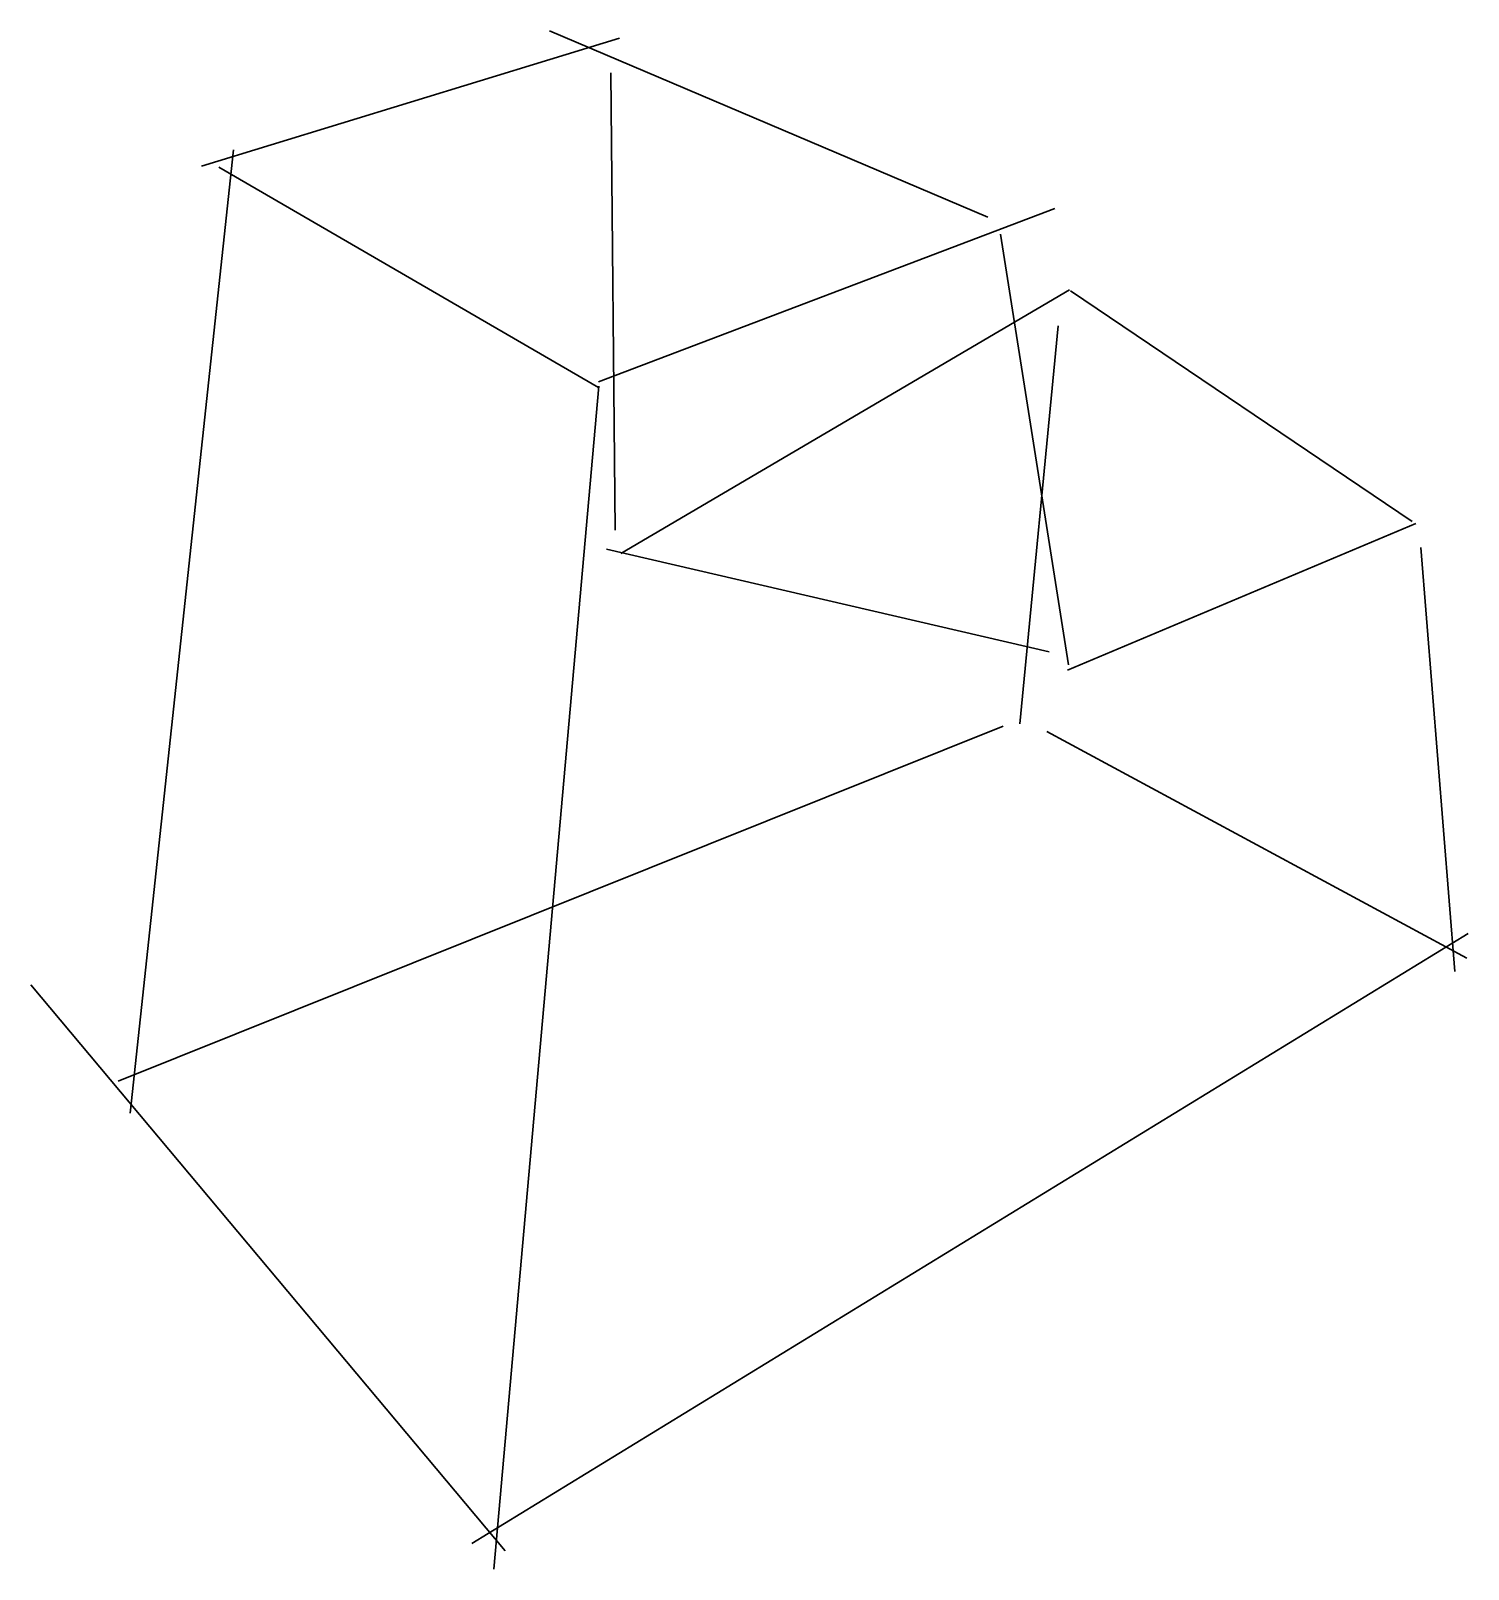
# Model space of a CAD drawing. Header units: millimetres. Extents: x -1034.7 to -965.1, y 584.8 to 659.3.
import ezdxf

# ---------------------------------------------------------------- set-up
doc = ezdxf.new("R2010")
doc.units = ezdxf.units.MM
doc.layers.get('0').update_dxf_attribs({"lineweight": 30})

msp = doc.modelspace()

# ---------------------------------------------------------------- linework, layer by layer
for p, q in [((-1026.455, 652.724), (-1006.213, 658.924)), ((-1009.598, 659.276), (-988.369, 650.258)), ((-1006.636, 657.233), (-1006.425, 635.109)), ((-1024.906, 653.522), (-1029.899, 606.898)), ((-1025.619, 652.669), (-1007.225, 642.009)), ((-1007.225, 642.289), (-985.125, 650.681)), ((-987.758, 649.44), (-984.465, 628.593)), ((-1006.142, 633.982), (-984.419, 646.735)), ((-984.376, 646.684), (-967.824, 635.527)), ((-984.971, 645.005), (-986.821, 625.731)), ((-1012.288, 584.823), (-1007.205, 642.084)), ((-984.515, 628.332), (-967.646, 635.438)), ((-1006.848, 634.193), (-985.405, 629.221)), ((-967.415, 634.269), (-965.763, 613.746)), ((-987.635, 625.619), (-1030.483, 608.436)), ((-985.516, 625.371), (-965.188, 614.392)), ((-1013.357, 586.068), (-965.114, 615.589)), ((-1034.719, 613.099), (-1011.754, 585.712))]:
    msp.add_line(p, q)

doc.saveas('drawing.dxf')
